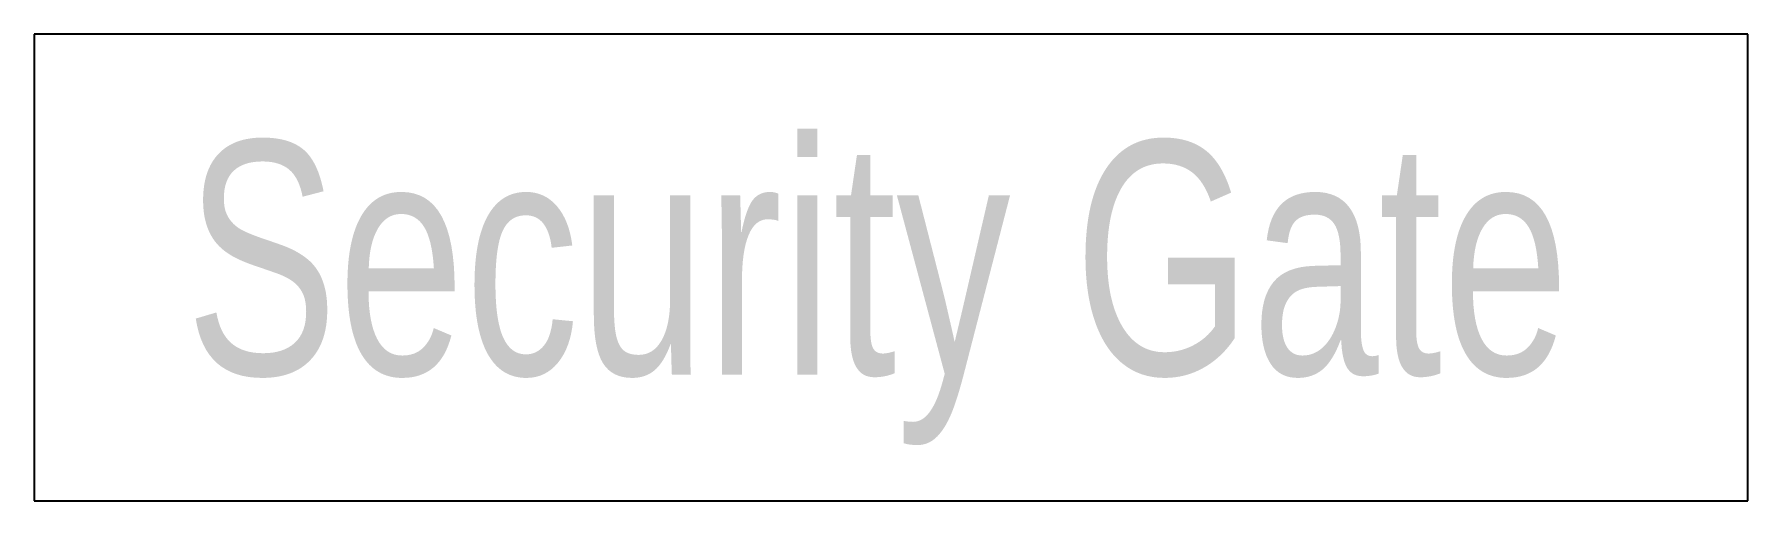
# Model space of a CAD drawing. Header units: inches. Extents: x 78 to 199, y 70 to 92.
# Drawn here: x 96.074 to 97.174, y 73.914 to 74.214 of the extents above; entities that cross this region are included whole.
import ezdxf
from ezdxf.enums import TextEntityAlignment as Align

# ---------------------------------------------------------------- set-up
doc = ezdxf.new("R2010")
doc.units = ezdxf.units.IN
doc.header["$MEASUREMENT"] = 0
doc.layers.add('building', color=10, linetype='Continuous')
doc.layers.add('text', color=2, linetype='Continuous')
doc.layers.add('GOLDCLADDING', color=7, linetype='Continuous', true_color=0xffc20a)
doc.styles.add('ROMANS', font='romans.shx')
doc.styles.get("Standard").update_dxf_attribs({"font": 'arial.ttf'})

# ---------------------------------------------------------------- blocks, each defined once
blk = doc.blocks.new('YJYJJYJTYJTY')
at = {"layer": 'building', "color": 252}
for p, q in [((1.9375, 1.3301, -1204.5323), (0.8373, 1.3301, -1204.5323)), ((0.8373, 1.3301, -1204.5323), (0.8373, 1.0305, -1204.5323)), ((1.9375, 1.0305, -1204.5323), (1.9375, 1.3301, -1204.5323)), ((0.8373, 1.0305, -1204.5323), (1.9375, 1.0305, -1204.5323))]:
    blk.add_line(p, q, dxfattribs=at)
at = {"color": 252, "style": 'ROMANS'}
for p in [(4.7732, 7.306, -0.0791), (-4.2306, 7.1738, -0.0791), (-4.3022, 3.7717, -0.0791), (1.3636, 2.2432, -0.0791)]:
    blk.add_attdef('ELEV', text='', height=0.1035, dxfattribs=at).set_placement(p, align=Align.BOTTOM_LEFT)
for p in [(4.7732, 7.2372, -0.0791), (-4.2306, 7.105, -0.0791), (-4.3022, 3.7029, -0.0791), (1.3636, 2.1743, -0.0791)]:
    blk.add_attdef('LEVEL', text='', height=0.1035, dxfattribs=at).set_placement(p, align=Align.TOP_LEFT)
at = {"layer": 'text', "color": 252, "width": 0.7}
blk.add_text('Security Gate', height=0.15, dxfattribs=at).set_placement((0.9343, 1.1115, -1204.5323))

msp = doc.modelspace()

# ---------------------------------------------------------------- block references
at = {"layer": 'GOLDCLADDING'}
msp.add_blockref('YJYJJYJTYJTY', (95.2365, 72.8835, 0.0791), dxfattribs=at)

doc.saveas('drawing.dxf')
